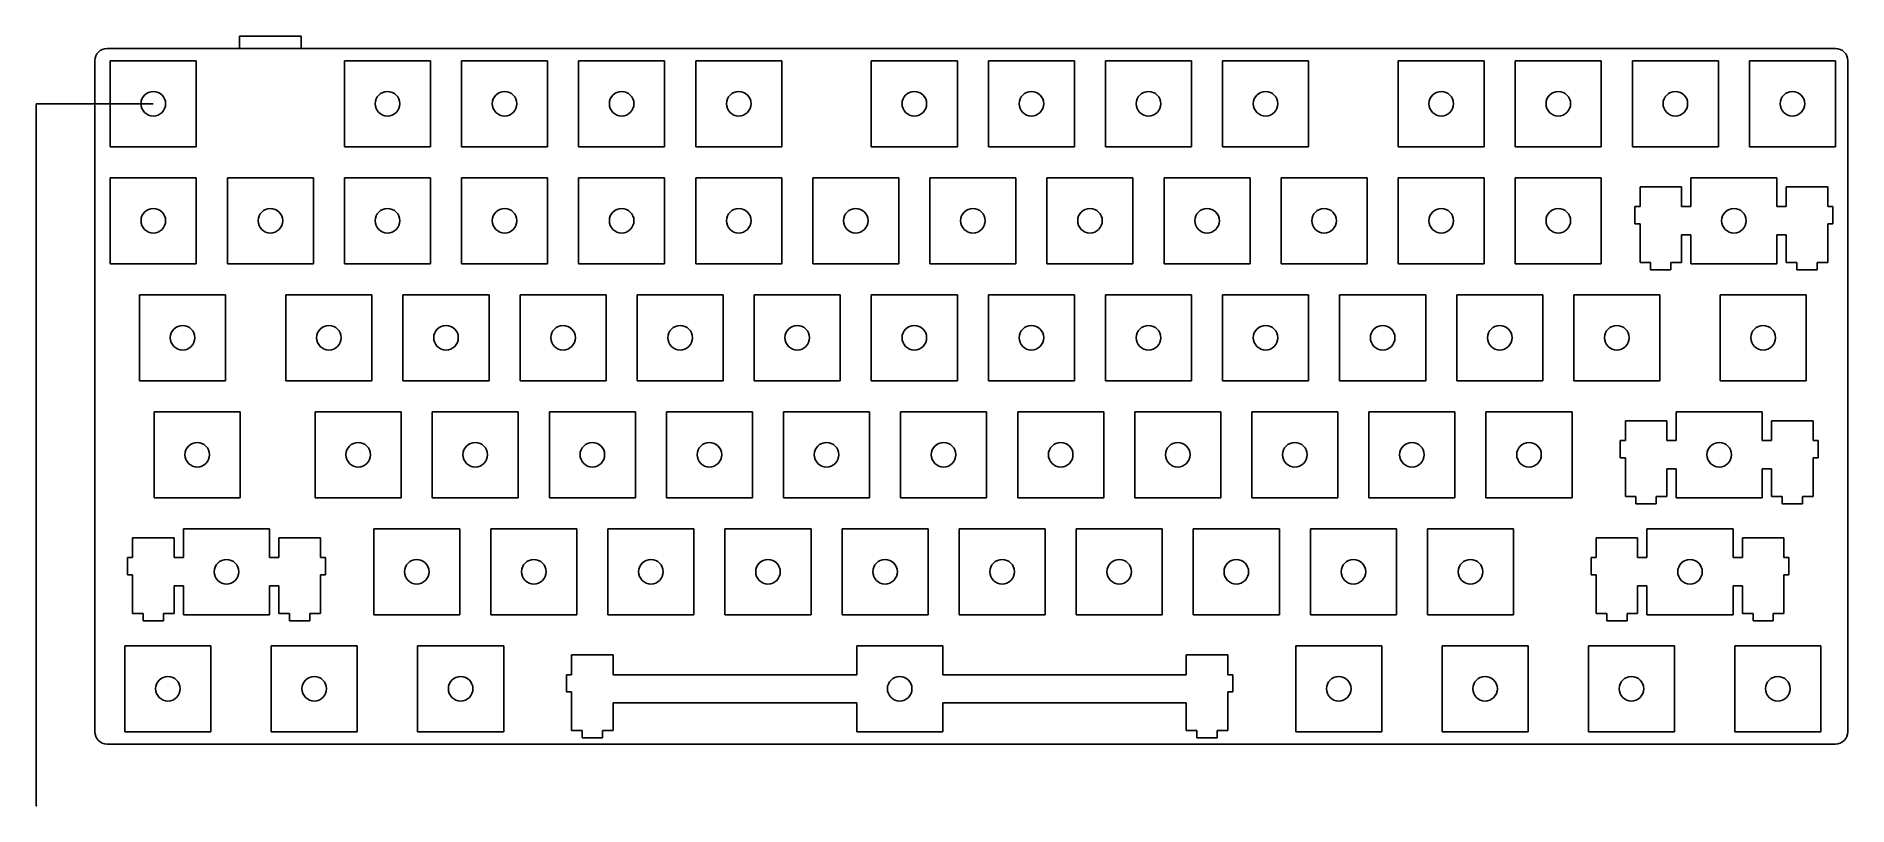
# Model space of a CAD drawing. Extents: x 0 to 295, y 0 to 125.
import ezdxf

# ---------------------------------------------------------------- set-up
doc = ezdxf.new("R2010")
doc.units = 0
doc.header["$MEASUREMENT"] = 0

msp = doc.modelspace()

# ---------------------------------------------------------------- linework, layer by layer
at = {"linetype": 'Continuous'}
for p, q in [((38.100025, 125.3), (33.100025, 125.3)), ((33.100025, 125.3), (33.100025, 123.3)), ((38.100025, 125.3), (43.100025, 125.3)), ((43.100025, 125.3), (43.100025, 123.3)), ((9.525, 114.3), (9.525, 121.3)), ((11.525, 123.3), (292.75035, 123.3)), ((12.050225, 121.2996), (12.050225, 121.2996)), ((38.100025, 123.3), (38.100025, 123.3)), ((294.75035, 121.3), (294.75035, 12.04984)), ((0, 0), (0, 114.3)), ((0, 114.3), (19.05, 114.3)), ((9.525, 12.04984), (9.525, 114.3)), ((11.525, 10.04984), (292.75035, 10.04984))]:
    msp.add_line(p, q, dxfattribs=at)
at = {"color": 0}
for p, q in [((12.050225, 121.2996), (26.049775, 121.2996)), ((12.050225, 107.3004), (12.050225, 121.2996)), ((26.049775, 121.2996), (26.049775, 107.3004)), ((50.150275, 121.2996), (64.149575, 121.2996)), ((50.150275, 107.3004), (50.150275, 121.2996)), ((64.149575, 121.2996), (64.149575, 107.3004)), ((69.200275, 121.2996), (83.199575, 121.2996)), ((69.200275, 107.3004), (69.200275, 121.2996)), ((83.199575, 121.2996), (83.199575, 107.3004)), ((88.250275, 121.2996), (102.249575, 121.2996)), ((88.250275, 107.3004), (88.250275, 121.2996)), ((102.249575, 121.2996), (102.249575, 107.3004)), ((107.298875, 121.2996), (121.299575, 121.2996)), ((107.298875, 107.3004), (107.298875, 121.2996)), ((121.299575, 121.2996), (121.299575, 107.3004)), ((135.875575, 121.2996), (149.874575, 121.2996)), ((135.875575, 107.3004), (135.875575, 121.2996)), ((149.874575, 121.2996), (149.874575, 107.3004)), ((154.925575, 121.2996), (168.924575, 121.2996)), ((154.925575, 107.3004), (154.925575, 121.2996)), ((168.924575, 121.2996), (168.924575, 107.3004)), ((173.975575, 121.2996), (187.974575, 121.2996)), ((173.975575, 107.3004), (173.975575, 121.2996)), ((187.974575, 121.2996), (187.974575, 107.3004)), ((193.025575, 121.2996), (207.024575, 121.2996)), ((193.025575, 107.3004), (193.025575, 121.2996)), ((207.024575, 121.2996), (207.024575, 107.3004)), ((221.600575, 121.2996), (235.599575, 121.2996)), ((221.600575, 107.3004), (221.600575, 121.2996)), ((235.599575, 121.2996), (235.599575, 107.3004)), ((240.650575, 121.2996), (254.649575, 121.2996)), ((240.650575, 107.3004), (240.650575, 121.2996)), ((254.649575, 121.2996), (254.649575, 107.3004)), ((259.700575, 121.2996), (273.699575, 121.2996)), ((259.700575, 107.3004), (259.700575, 121.2996)), ((273.699575, 121.2996), (273.699575, 107.3004)), ((278.750575, 121.2996), (292.749575, 121.2996)), ((278.750575, 107.3004), (278.750575, 121.2996)), ((292.749575, 121.2996), (292.749575, 107.3004)), ((26.049775, 107.3004), (12.050225, 107.3004)), ((64.149575, 107.3004), (50.150275, 107.3004)), ((83.199575, 107.3004), (69.200275, 107.3004)), ((102.249575, 107.3004), (88.250275, 107.3004)), ((121.299575, 107.3004), (107.298875, 107.3004)), ((149.874575, 107.3004), (135.875575, 107.3004)), ((168.924575, 107.3004), (154.925575, 107.3004)), ((187.974575, 107.3004), (173.975575, 107.3004)), ((207.024575, 107.3004), (193.025575, 107.3004)), ((235.599575, 107.3004), (221.600575, 107.3004)), ((254.649575, 107.3004), (240.650575, 107.3004)), ((273.699575, 107.3004), (259.700575, 107.3004)), ((292.749575, 107.3004), (278.750575, 107.3004)), ((12.050225, 102.2497), (26.049775, 102.2497)), ((12.050225, 88.2504), (12.050225, 102.2497)), ((26.049775, 102.2497), (26.049775, 88.2504)), ((31.100275, 102.2497), (45.099575, 102.2497)), ((31.100275, 88.2504), (31.100275, 102.2497)), ((45.099575, 102.2497), (45.099575, 88.2504)), ((50.150275, 102.2497), (64.149575, 102.2497)), ((50.150275, 88.2504), (50.150275, 102.2497)), ((64.149575, 102.2497), (64.149575, 88.2504)), ((69.200275, 102.2497), (83.199575, 102.2497)), ((69.200275, 88.2504), (69.200275, 102.2497)), ((83.199575, 102.2497), (83.199575, 88.2504)), ((88.250275, 102.2497), (102.249575, 102.2497)), ((88.250275, 88.2504), (88.250275, 102.2497)), ((102.249575, 102.2497), (102.249575, 88.2504)), ((107.298875, 102.2497), (121.299575, 102.2497)), ((107.298875, 88.2504), (107.298875, 102.2497)), ((121.299575, 102.2497), (121.299575, 88.2504)), ((126.348575, 102.2497), (140.349575, 102.2497)), ((126.348575, 88.2504), (126.348575, 102.2497)), ((140.349575, 102.2497), (140.349575, 88.2504)), ((145.400575, 102.2497), (159.399575, 102.2497)), ((145.400575, 88.2504), (145.400575, 102.2497)), ((159.399575, 102.2497), (159.399575, 88.2504)), ((164.450575, 102.2497), (178.449575, 102.2497)), ((164.450575, 88.2504), (164.450575, 102.2497)), ((178.449575, 102.2497), (178.449575, 88.2504)), ((183.500575, 102.2497), (197.499575, 102.2497)), ((183.500575, 88.2504), (183.500575, 102.2497)), ((197.499575, 102.2497), (197.499575, 88.2504)), ((202.550575, 102.2497), (216.549575, 102.2497)), ((202.550575, 88.2504), (202.550575, 102.2497)), ((216.549575, 102.2497), (216.549575, 88.2504)), ((221.600575, 102.2497), (235.599575, 102.2497)), ((221.600575, 88.2504), (221.600575, 102.2497)), ((235.599575, 102.2497), (235.599575, 88.2504)), ((240.650575, 102.2497), (254.649575, 102.2497)), ((240.650575, 88.2504), (240.650575, 102.2497)), ((254.649575, 102.2497), (254.649575, 88.2504)), ((267.699575, 100.7793), (260.950575, 100.7793)), ((260.950575, 100.7793), (260.950575, 97.5492)), ((267.699575, 97.5492), (267.699575, 100.7793)), ((269.225575, 102.2497), (269.225575, 97.5492)), ((283.224575, 102.2497), (269.225575, 102.2497)), ((283.224575, 97.5492), (283.224575, 102.2497)), ((291.499575, 100.7793), (284.750575, 100.7793)), ((284.750575, 100.7793), (284.750575, 97.5492)), ((291.499575, 97.5492), (291.499575, 100.7793)), ((260.950575, 97.5492), (260.124575, 97.5492)), ((260.124575, 97.5492), (260.124575, 94.7503)), ((269.225575, 97.5492), (267.699575, 97.5492)), ((284.750575, 97.5492), (283.224575, 97.5492)), ((292.325575, 97.5492), (291.499575, 97.5492)), ((292.325575, 94.7503), (292.325575, 97.5492)), ((260.124575, 94.7503), (260.950575, 94.7503)), ((260.950575, 94.7503), (260.950575, 88.4804)), ((291.499575, 88.4804), (291.499575, 94.7503)), ((291.499575, 94.7503), (292.325575, 94.7503)), ((267.699575, 88.4804), (267.699575, 92.9494)), ((267.699575, 92.9494), (269.225575, 92.9494)), ((269.225575, 92.9494), (269.225575, 88.2504)), ((283.224575, 88.2504), (283.224575, 92.9494)), ((283.224575, 92.9494), (284.750575, 92.9494)), ((284.750575, 92.9494), (284.750575, 88.4804)), ((260.950575, 88.4804), (262.673575, 88.4804)), ((262.673575, 88.4804), (262.673575, 87.2802)), ((265.974575, 87.2802), (265.974575, 88.4804)), ((265.974575, 88.4804), (267.699575, 88.4804)), ((284.750575, 88.4804), (286.475575, 88.4804)), ((286.475575, 88.4804), (286.475575, 87.2802)), ((289.774575, 87.2802), (289.774575, 88.4804)), ((289.774575, 88.4804), (291.499575, 88.4804)), ((26.049775, 88.2504), (12.050225, 88.2504)), ((45.099575, 88.2504), (31.100275, 88.2504)), ((64.149575, 88.2504), (50.150275, 88.2504)), ((83.199575, 88.2504), (69.200275, 88.2504)), ((102.249575, 88.2504), (88.250275, 88.2504)), ((121.299575, 88.2504), (107.298875, 88.2504)), ((140.349575, 88.2504), (126.348575, 88.2504)), ((159.399575, 88.2504), (145.400575, 88.2504)), ((178.449575, 88.2504), (164.450575, 88.2504)), ((197.499575, 88.2504), (183.500575, 88.2504)), ((216.549575, 88.2504), (202.550575, 88.2504)), ((235.599575, 88.2504), (221.600575, 88.2504)), ((254.649575, 88.2504), (240.650575, 88.2504)), ((262.673575, 87.2802), (265.974575, 87.2802)), ((269.225575, 88.2504), (283.224575, 88.2504)), ((286.475575, 87.2802), (289.774575, 87.2802)), ((16.812735, 83.1997), (30.812275, 83.1997)), ((16.812735, 69.2004), (16.812735, 83.1997)), ((30.812275, 83.1997), (30.812275, 69.2004)), ((40.625275, 83.1997), (54.624575, 83.1997)), ((40.625275, 69.2004), (40.625275, 83.1997)), ((54.624575, 83.1997), (54.624575, 69.2004)), ((59.675275, 83.1997), (73.674575, 83.1997)), ((59.675275, 69.2004), (59.675275, 83.1997)), ((73.674575, 83.1997), (73.674575, 69.2004)), ((78.725275, 83.1997), (92.724575, 83.1997)), ((78.725275, 69.2004), (78.725275, 83.1997)), ((92.724575, 83.1997), (92.724575, 69.2004)), ((97.775275, 83.1997), (111.774575, 83.1997)), ((97.775275, 69.2004), (97.775275, 83.1997)), ((111.774575, 83.1997), (111.774575, 69.2004)), ((116.825575, 83.1997), (130.824575, 83.1997)), ((116.825575, 69.2004), (116.825575, 83.1997)), ((130.824575, 83.1997), (130.824575, 69.2004)), ((135.875575, 83.1997), (149.874575, 83.1997)), ((135.875575, 69.2004), (135.875575, 83.1997)), ((149.874575, 83.1997), (149.874575, 69.2004)), ((154.925575, 83.1997), (168.924575, 83.1997)), ((154.925575, 69.2004), (154.925575, 83.1997)), ((168.924575, 83.1997), (168.924575, 69.2004)), ((173.975575, 83.1997), (187.974575, 83.1997)), ((173.975575, 69.2004), (173.975575, 83.1997)), ((187.974575, 83.1997), (187.974575, 69.2004)), ((193.025575, 83.1997), (207.024575, 83.1997)), ((193.025575, 69.2004), (193.025575, 83.1997)), ((207.024575, 83.1997), (207.024575, 69.2004)), ((212.075575, 83.1997), (226.074575, 83.1997)), ((212.075575, 69.2004), (212.075575, 83.1997)), ((226.074575, 83.1997), (226.074575, 69.2004)), ((231.125575, 83.1997), (245.124575, 83.1997)), ((231.125575, 69.2004), (231.125575, 83.1997)), ((245.124575, 83.1997), (245.124575, 69.2004)), ((250.175575, 83.1997), (264.174575, 83.1997)), ((250.175575, 69.2004), (250.175575, 83.1997)), ((264.174575, 83.1997), (264.174575, 69.2004)), ((273.987575, 83.1997), (287.987575, 83.1997)), ((273.987575, 69.2004), (273.987575, 83.1997)), ((287.987575, 83.1997), (287.987575, 69.2004)), ((30.812275, 69.2004), (16.812735, 69.2004)), ((54.624575, 69.2004), (40.625275, 69.2004)), ((73.674575, 69.2004), (59.675275, 69.2004)), ((92.724575, 69.2004), (78.725275, 69.2004)), ((111.774575, 69.2004), (97.775275, 69.2004)), ((130.824575, 69.2004), (116.825575, 69.2004)), ((149.874575, 69.2004), (135.875575, 69.2004)), ((168.924575, 69.2004), (154.925575, 69.2004)), ((187.974575, 69.2004), (173.975575, 69.2004)), ((207.024575, 69.2004), (193.025575, 69.2004)), ((226.074575, 69.2004), (212.075575, 69.2004)), ((245.124575, 69.2004), (231.125575, 69.2004)), ((264.174575, 69.2004), (250.175575, 69.2004)), ((287.987575, 69.2004), (273.987575, 69.2004)), ((19.192605, 64.1497), (33.193475, 64.1497)), ((19.192605, 50.1504), (19.192605, 64.1497)), ((33.193475, 64.1497), (33.193475, 50.1504)), ((45.387775, 64.1497), (59.387075, 64.1497)), ((45.387775, 50.1504), (45.387775, 64.1497)), ((59.387075, 64.1497), (59.387075, 50.1504)), ((64.437775, 64.1497), (78.437075, 64.1497)), ((64.437775, 50.1504), (64.437775, 64.1497)), ((78.437075, 64.1497), (78.437075, 50.1504)), ((83.487775, 64.1497), (97.487075, 64.1497)), ((83.487775, 50.1504), (83.487775, 64.1497)), ((97.487075, 64.1497), (97.487075, 50.1504)), ((102.537775, 64.1497), (116.537575, 64.1497)), ((102.537775, 50.1504), (102.537775, 64.1497)), ((116.537575, 64.1497), (116.537575, 50.1504)), ((121.587575, 64.1497), (135.587575, 64.1497)), ((121.587575, 50.1504), (121.587575, 64.1497)), ((135.587575, 64.1497), (135.587575, 50.1504)), ((140.637575, 64.1497), (154.637575, 64.1497)), ((140.637575, 50.1504), (140.637575, 64.1497)), ((154.637575, 64.1497), (154.637575, 50.1504)), ((159.687575, 64.1497), (173.687575, 64.1497)), ((159.687575, 50.1504), (159.687575, 64.1497)), ((173.687575, 64.1497), (173.687575, 50.1504)), ((178.737575, 64.1497), (192.737575, 64.1497)), ((178.737575, 50.1504), (178.737575, 64.1497)), ((192.737575, 64.1497), (192.737575, 50.1504)), ((197.787575, 64.1497), (211.787575, 64.1497)), ((197.787575, 50.1504), (197.787575, 64.1497)), ((211.787575, 64.1497), (211.787575, 50.1504)), ((216.837575, 64.1497), (230.837575, 64.1497)), ((216.837575, 50.1504), (216.837575, 64.1497)), ((230.837575, 64.1497), (230.837575, 50.1504)), ((235.887575, 64.1497), (249.887575, 64.1497)), ((235.887575, 50.1504), (235.887575, 64.1497)), ((249.887575, 64.1497), (249.887575, 50.1504)), ((265.318575, 62.6793), (258.567575, 62.6793)), ((258.567575, 62.6793), (258.567575, 59.4492)), ((265.318575, 59.4492), (265.318575, 62.6793)), ((266.842575, 64.1497), (266.842575, 59.4492)), ((280.843575, 64.1497), (266.842575, 64.1497)), ((280.843575, 59.4492), (280.843575, 64.1497)), ((289.118575, 62.6793), (282.367575, 62.6793)), ((282.367575, 62.6793), (282.367575, 59.4492)), ((289.118575, 59.4492), (289.118575, 62.6793)), ((258.567575, 59.4492), (257.743575, 59.4492)), ((257.743575, 59.4492), (257.743575, 56.6503)), ((266.842575, 59.4492), (265.318575, 59.4492)), ((282.367575, 59.4492), (280.843575, 59.4492)), ((289.942575, 59.4492), (289.118575, 59.4492)), ((289.942575, 56.6503), (289.942575, 59.4492)), ((257.743575, 56.6503), (258.567575, 56.6503)), ((258.567575, 56.6503), (258.567575, 50.3804)), ((289.118575, 50.3804), (289.118575, 56.6503)), ((289.118575, 56.6503), (289.942575, 56.6503)), ((265.318575, 50.3804), (265.318575, 54.8494)), ((265.318575, 54.8494), (266.842575, 54.8494)), ((266.842575, 54.8494), (266.842575, 50.1504)), ((280.843575, 50.1504), (280.843575, 54.8494)), ((280.843575, 54.8494), (282.367575, 54.8494)), ((282.367575, 54.8494), (282.367575, 50.3804)), ((33.193475, 50.1504), (19.192605, 50.1504)), ((59.387075, 50.1504), (45.387775, 50.1504)), ((78.437075, 50.1504), (64.437775, 50.1504)), ((97.487075, 50.1504), (83.487775, 50.1504)), ((116.537575, 50.1504), (102.537775, 50.1504)), ((135.587575, 50.1504), (121.587575, 50.1504)), ((154.637575, 50.1504), (140.637575, 50.1504)), ((173.687575, 50.1504), (159.687575, 50.1504)), ((192.737575, 50.1504), (178.737575, 50.1504)), ((211.787575, 50.1504), (197.787575, 50.1504)), ((230.837575, 50.1504), (216.837575, 50.1504)), ((249.887575, 50.1504), (235.887575, 50.1504)), ((258.567575, 50.3804), (260.292575, 50.3804)), ((260.292575, 50.3804), (260.292575, 49.1802)), ((263.591575, 49.1802), (263.591575, 50.3804)), ((263.591575, 50.3804), (265.318575, 50.3804)), ((266.842575, 50.1504), (280.843575, 50.1504)), ((282.367575, 50.3804), (284.092575, 50.3804)), ((284.092575, 50.3804), (284.092575, 49.1802)), ((287.393575, 49.1802), (287.393575, 50.3804)), ((287.393575, 50.3804), (289.118575, 50.3804)), ((260.292575, 49.1802), (263.591575, 49.1802)), ((284.092575, 49.1802), (287.393575, 49.1802)), ((23.956475, 45.0996), (23.956475, 40.3992)), ((37.955975, 45.0996), (23.956475, 45.0996)), ((37.955975, 40.3992), (37.955975, 45.0996)), ((54.912775, 45.0996), (68.912075, 45.0996)), ((54.912775, 31.1002), (54.912775, 45.0996)), ((68.912075, 45.0996), (68.912075, 31.1002)), ((73.962775, 45.0996), (87.962075, 45.0996)), ((73.962775, 31.1002), (73.962775, 45.0996)), ((87.962075, 45.0996), (87.962075, 31.1002)), ((93.012775, 45.0996), (107.012075, 45.0996)), ((93.012775, 31.1002), (93.012775, 45.0996)), ((107.012075, 45.0996), (107.012075, 31.1002)), ((112.062575, 45.0996), (126.062575, 45.0996)), ((112.062575, 31.1002), (112.062575, 45.0996)), ((126.062575, 45.0996), (126.062575, 31.1002)), ((131.112575, 45.0996), (145.112575, 45.0996)), ((131.112575, 31.1002), (131.112575, 45.0996)), ((145.112575, 45.0996), (145.112575, 31.1002)), ((150.162575, 45.0996), (164.162575, 45.0996)), ((150.162575, 31.1002), (150.162575, 45.0996)), ((164.162575, 45.0996), (164.162575, 31.1002)), ((169.212575, 45.0996), (183.212575, 45.0996)), ((169.212575, 31.1002), (169.212575, 45.0996)), ((183.212575, 45.0996), (183.212575, 31.1002)), ((188.262575, 45.0996), (202.262575, 45.0996)), ((188.262575, 31.1002), (188.262575, 45.0996)), ((202.262575, 45.0996), (202.262575, 31.1002)), ((207.312575, 45.0996), (221.312575, 45.0996)), ((207.312575, 31.1002), (207.312575, 45.0996)), ((221.312575, 45.0996), (221.312575, 31.1002)), ((226.362575, 45.0996), (240.362575, 45.0996)), ((226.362575, 31.1002), (226.362575, 45.0996)), ((240.362575, 45.0996), (240.362575, 31.1002)), ((262.080575, 45.0996), (262.080575, 40.3992)), ((276.080575, 45.0996), (262.080575, 45.0996)), ((276.080575, 40.3992), (276.080575, 45.0996)), ((22.430975, 43.6294), (15.681375, 43.6294)), ((15.681375, 43.6294), (15.681375, 40.3992)), ((22.430975, 40.3992), (22.430975, 43.6294)), ((46.230975, 43.6294), (39.481475, 43.6294)), ((39.481475, 43.6294), (39.481475, 40.3992)), ((46.230975, 40.3992), (46.230975, 43.6294)), ((260.556575, 43.6294), (253.806575, 43.6294)), ((253.806575, 43.6294), (253.806575, 40.3992)), ((260.556575, 40.3992), (260.556575, 43.6294)), ((284.355575, 43.6294), (277.606575, 43.6294)), ((277.606575, 43.6294), (277.606575, 40.3992)), ((284.355575, 40.3992), (284.355575, 43.6294)), ((15.681375, 40.3992), (14.855905, 40.3992)), ((14.855905, 40.3992), (14.855905, 37.6004)), ((23.956475, 40.3992), (22.430975, 40.3992)), ((39.481475, 40.3992), (37.955975, 40.3992)), ((47.056475, 40.3992), (46.230975, 40.3992)), ((47.056475, 37.6004), (47.056475, 40.3992)), ((253.806575, 40.3992), (252.980575, 40.3992)), ((252.980575, 40.3992), (252.980575, 37.6004)), ((262.080575, 40.3992), (260.556575, 40.3992)), ((277.606575, 40.3992), (276.080575, 40.3992)), ((285.181575, 40.3992), (284.355575, 40.3992)), ((285.181575, 37.6004), (285.181575, 40.3992)), ((14.855905, 37.6004), (15.681375, 37.6004)), ((15.681375, 37.6004), (15.681375, 31.3304)), ((22.430975, 31.3304), (22.430975, 35.8007)), ((22.430975, 35.8007), (23.956475, 35.8007)), ((23.956475, 35.8007), (23.956475, 31.1002)), ((37.955975, 31.1002), (37.955975, 35.8007)), ((37.955975, 35.8007), (39.481475, 35.8007)), ((39.481475, 35.8007), (39.481475, 31.3304)), ((46.230975, 31.3304), (46.230975, 37.6004)), ((46.230975, 37.6004), (47.056475, 37.6004)), ((252.980575, 37.6004), (253.806575, 37.6004)), ((253.806575, 37.6004), (253.806575, 31.3304)), ((260.556575, 31.3304), (260.556575, 35.8007)), ((260.556575, 35.8007), (262.080575, 35.8007)), ((262.080575, 35.8007), (262.080575, 31.1002)), ((276.080575, 31.1002), (276.080575, 35.8007)), ((276.080575, 35.8007), (277.606575, 35.8007)), ((277.606575, 35.8007), (277.606575, 31.3304)), ((284.355575, 31.3304), (284.355575, 37.6004)), ((284.355575, 37.6004), (285.181575, 37.6004)), ((15.681375, 31.3304), (17.406665, 31.3304)), ((17.406665, 31.3304), (17.406665, 30.1301)), ((17.406665, 30.1301), (20.705675, 30.1301)), ((20.705675, 30.1301), (20.705675, 31.3304)), ((20.705675, 31.3304), (22.430975, 31.3304)), ((23.956475, 31.1002), (37.955975, 31.1002)), ((39.481475, 31.3304), (41.205375, 31.3304)), ((41.205375, 31.3304), (41.205375, 30.1301)), ((41.205375, 30.1301), (44.505775, 30.1301)), ((44.505775, 30.1301), (44.505775, 31.3304)), ((44.505775, 31.3304), (46.230975, 31.3304)), ((68.912075, 31.1002), (54.912775, 31.1002)), ((87.962075, 31.1002), (73.962775, 31.1002)), ((107.012075, 31.1002), (93.012775, 31.1002)), ((126.062575, 31.1002), (112.062575, 31.1002)), ((145.112575, 31.1002), (131.112575, 31.1002)), ((164.162575, 31.1002), (150.162575, 31.1002)), ((183.212575, 31.1002), (169.212575, 31.1002)), ((202.262575, 31.1002), (188.262575, 31.1002)), ((221.312575, 31.1002), (207.312575, 31.1002)), ((240.362575, 31.1002), (226.362575, 31.1002)), ((253.806575, 31.3304), (255.531575, 31.3304)), ((255.531575, 31.3304), (255.531575, 30.1301)), ((255.531575, 30.1301), (258.830575, 30.1301)), ((258.830575, 30.1301), (258.830575, 31.3304)), ((258.830575, 31.3304), (260.556575, 31.3304)), ((262.080575, 31.1002), (276.080575, 31.1002)), ((277.606575, 31.3304), (279.331575, 31.3304)), ((279.331575, 31.3304), (279.331575, 30.1301)), ((279.331575, 30.1301), (282.630575, 30.1301)), ((282.630575, 30.1301), (282.630575, 31.3304)), ((282.630575, 31.3304), (284.355575, 31.3304)), ((14.431485, 26.0511), (28.430975, 26.0511)), ((14.431485, 12.05024), (14.431485, 26.0511)), ((28.430975, 26.0511), (28.430975, 12.05024)), ((38.242575, 26.0511), (52.243375, 26.0511)), ((38.242575, 12.05024), (38.242575, 26.0511)), ((52.243375, 26.0511), (52.243375, 12.05024)), ((62.056575, 26.0511), (76.055875, 26.0511)), ((62.056575, 12.05024), (62.056575, 26.0511)), ((76.055875, 26.0511), (76.055875, 12.05024)), ((93.868675, 24.5808), (87.117575, 24.5808)), ((87.117575, 24.5808), (87.117575, 21.3492)), ((93.868675, 21.3492), (93.868675, 24.5808)), ((133.492575, 26.0511), (133.492575, 21.3492)), ((147.493575, 26.0511), (133.492575, 26.0511)), ((147.493575, 21.3492), (147.493575, 26.0511)), ((193.868575, 24.5808), (187.117575, 24.5808)), ((187.117575, 24.5808), (187.117575, 21.3492)), ((193.868575, 21.3492), (193.868575, 24.5808)), ((204.931575, 26.0511), (218.930575, 26.0511)), ((204.931575, 12.05024), (204.931575, 26.0511)), ((218.930575, 26.0511), (218.930575, 12.05024)), ((228.742575, 26.0511), (242.743575, 26.0511)), ((228.742575, 12.05024), (228.742575, 26.0511)), ((242.743575, 26.0511), (242.743575, 12.05024)), ((252.556575, 26.0511), (266.555575, 26.0511)), ((252.556575, 12.05024), (252.556575, 26.0511)), ((266.555575, 26.0511), (266.555575, 12.05024)), ((276.367575, 26.0511), (290.368575, 26.0511)), ((276.367575, 12.05024), (276.367575, 26.0511)), ((290.368575, 26.0511), (290.368575, 12.05024)), ((87.117575, 21.3492), (86.293475, 21.3492)), ((86.293475, 21.3492), (86.293475, 18.55044)), ((133.492575, 21.3492), (93.868675, 21.3492)), ((187.117575, 21.3492), (147.493575, 21.3492)), ((194.692575, 21.3492), (193.868575, 21.3492)), ((194.692575, 18.55044), (194.692575, 21.3492)), ((86.293475, 18.55044), (87.117575, 18.55044)), ((87.117575, 18.55044), (87.117575, 12.28037)), ((193.868575, 12.28037), (193.868575, 18.55044)), ((193.868575, 18.55044), (194.692575, 18.55044)), ((93.868675, 12.28037), (93.868675, 16.75071)), ((93.868675, 16.75071), (133.492575, 16.75071)), ((133.492575, 16.75071), (133.492575, 12.05024)), ((147.493575, 12.05024), (147.493575, 16.75071)), ((147.493575, 16.75071), (187.117575, 16.75071)), ((187.117575, 16.75071), (187.117575, 12.28037)), ((28.430975, 12.05024), (14.431485, 12.05024)), ((52.243375, 12.05024), (38.242575, 12.05024)), ((76.055875, 12.05024), (62.056575, 12.05024)), ((87.117575, 12.28037), (88.842575, 12.28037)), ((88.842575, 12.28037), (88.842575, 11.08148)), ((92.143175, 11.08148), (92.143175, 12.28037)), ((92.143175, 12.28037), (93.868675, 12.28037)), ((133.492575, 12.05024), (147.493575, 12.05024)), ((187.117575, 12.28037), (188.842575, 12.28037)), ((188.842575, 12.28037), (188.842575, 11.08148)), ((192.143575, 11.08148), (192.143575, 12.28037)), ((192.143575, 12.28037), (193.868575, 12.28037)), ((218.930575, 12.05024), (204.931575, 12.05024)), ((242.743575, 12.05024), (228.742575, 12.05024)), ((266.555575, 12.05024), (252.556575, 12.05024)), ((290.368575, 12.05024), (276.367575, 12.05024)), ((88.842575, 11.08148), (92.143175, 11.08148)), ((188.842575, 11.08148), (192.143575, 11.08148))]:
    msp.add_line(p, q, dxfattribs=at)
at = {"linetype": 'Continuous'}
for centre in [(19.05, 114.3), (57.15005, 114.3), (76.20005, 114.3), (95.25005, 114.3), (114.29865, 114.3), (142.87535, 114.3), (161.92535, 114.3), (180.97535, 114.3), (200.02535, 114.3), (228.60035, 114.3), (247.65035, 114.3), (266.70035, 114.3), (285.75035, 114.3), (19.05, 95.25), (38.10005, 95.25), (57.15005, 95.25), (76.20005, 95.25), (95.25005, 95.25), (114.29865, 95.25), (133.34835, 95.25), (152.40035, 95.25), (171.45035, 95.25), (190.50035, 95.25), (209.55035, 95.25), (228.60035, 95.25), (247.65035, 95.25), (276.22535, 95.25), (23.81251, 76.2), (47.62505, 76.2), (66.67505, 76.2), (85.72505, 76.2), (104.77505, 76.2), (123.82535, 76.2), (142.87535, 76.2), (161.92535, 76.2), (180.97535, 76.2), (200.02535, 76.2), (219.07535, 76.2), (238.12535, 76.2), (257.17535, 76.2), (280.98735, 76.2), (26.19238, 57.15), (52.38755, 57.15), (71.43755, 57.15), (90.48755, 57.15), (109.53755, 57.15), (128.58735, 57.15), (147.63735, 57.15), (166.68735, 57.15), (185.73735, 57.15), (204.78735, 57.15), (223.83735, 57.15), (242.88735, 57.15), (273.84235, 57.15), (30.95625, 38.0998), (61.91255, 38.0998), (80.96255, 38.0998), (100.01255, 38.0998), (119.06235, 38.0998), (138.11235, 38.0998), (157.16235, 38.0998), (176.21235, 38.0998), (195.26235, 38.0998), (214.31235, 38.0998), (233.36235, 38.0998), (269.08035, 38.0998), (21.43126, 19.04984), (45.24235, 19.04984), (69.05635, 19.04984), (140.49235, 19.04984), (211.93135, 19.04984), (235.74235, 19.04984), (259.55635, 19.04984), (283.36735, 19.04984)]:
    msp.add_circle(centre, 2, dxfattribs=at)
for centre, start, end in [((11.525, 121.3), 90, 180), ((292.75035, 121.3), 0, 90), ((11.525, 12.04984), 180, 270), ((292.75035, 12.04984), 270, 0)]:
    msp.add_arc(centre, 2, start, end, dxfattribs=at)
msp.add_point((0, 0), dxfattribs=at)
msp.add_point((0, 0), dxfattribs=at)

doc.saveas('drawing.dxf')
